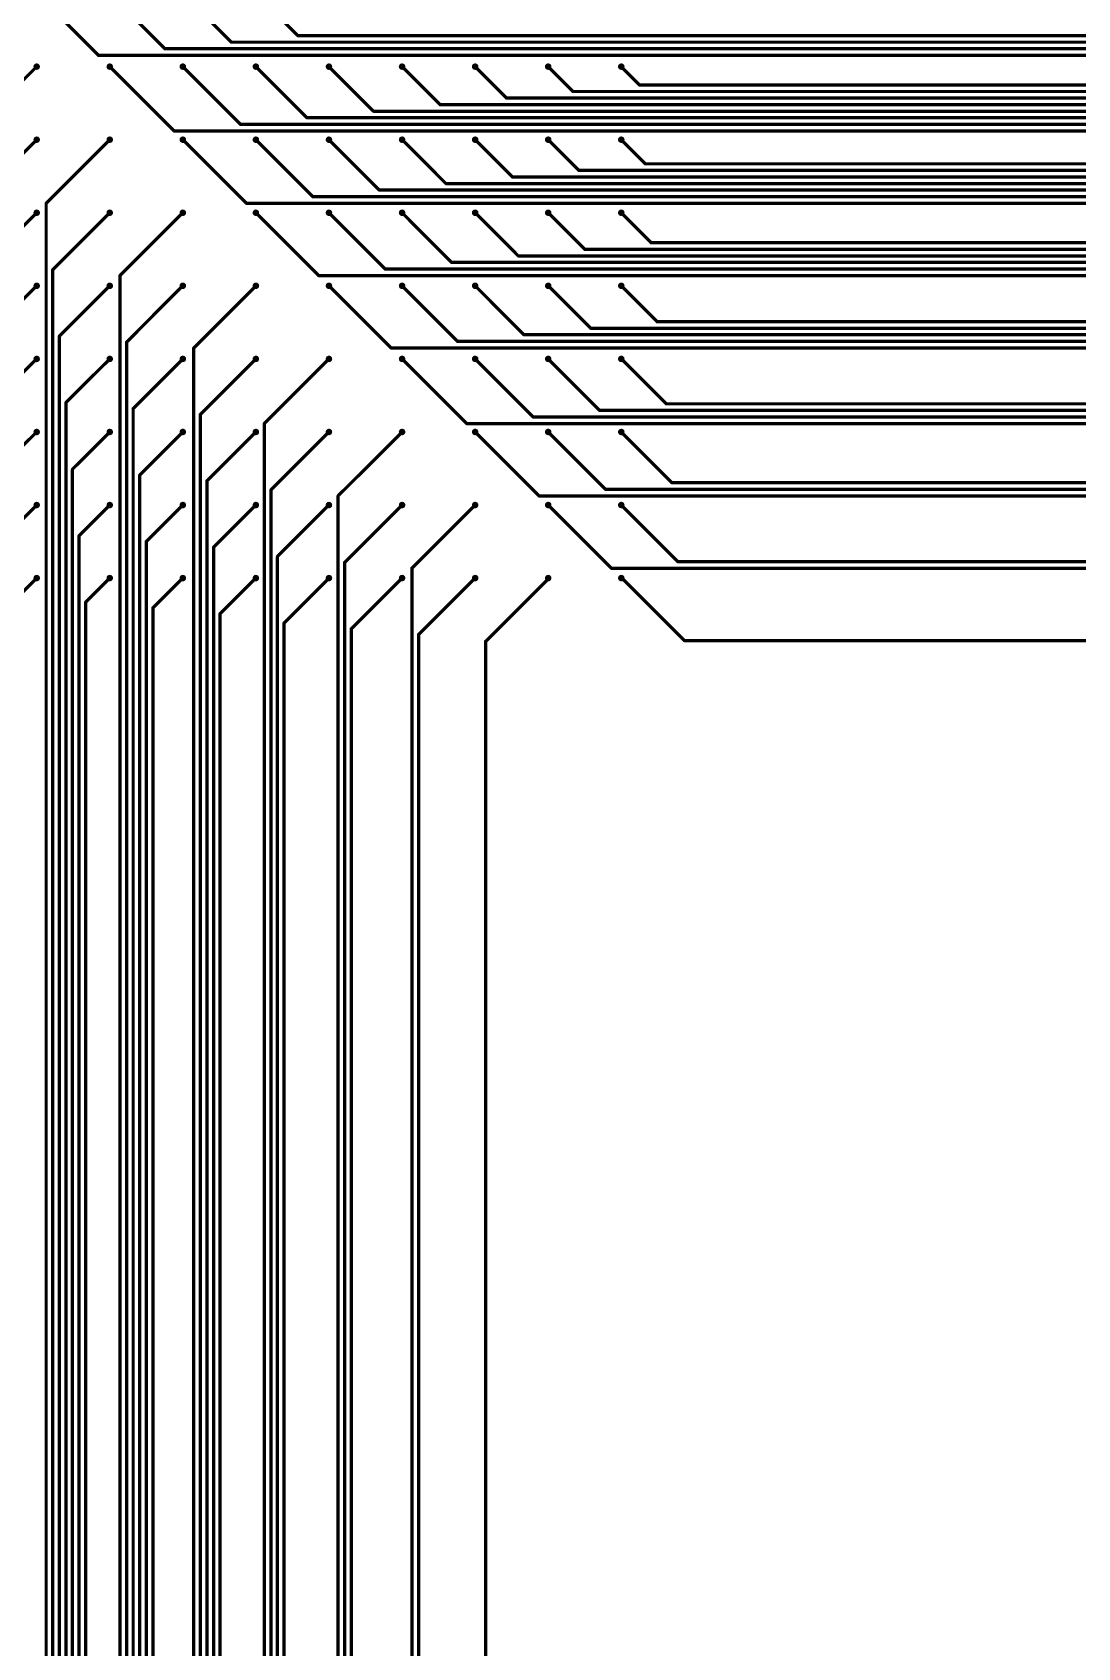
# Model space of a CAD drawing. Header units: inches. Extents: x 0 to 565, y 0 to 565.
# Drawn here: x 282.43 to 298.33, y 257.34 to 281.91 of the extents above; entities that cross this region are included whole.
import ezdxf

# ---------------------------------------------------------------- set-up
doc = ezdxf.new("R2010")
doc.units = ezdxf.units.IN

# ---------------------------------------------------------------- blocks, each defined once
blk = doc.blocks.new('S_______A_____324__1')
h = blk.add_hatch(color=1)
edge = h.paths.add_edge_path()
edge.add_arc((10, -11.111), 0.05, 0, 360)
h = blk.add_hatch(color=1)
edge = h.paths.add_edge_path()
edge.add_arc((11.111, -11.111), 0.05, 0, 360)
h = blk.add_hatch(color=1)
edge = h.paths.add_edge_path()
edge.add_arc((12.222, -11.111), 0.05, 0, 360)
h = blk.add_hatch(color=1)
edge = h.paths.add_edge_path()
edge.add_arc((13.333, -11.111), 0.05, 0, 360)
h = blk.add_hatch(color=1)
edge = h.paths.add_edge_path()
edge.add_arc((14.444, -11.111), 0.05, 0, 360)
h = blk.add_hatch(color=1)
edge = h.paths.add_edge_path()
edge.add_arc((15.556, -11.111), 0.05, 0, 360)
h = blk.add_hatch(color=1)
edge = h.paths.add_edge_path()
edge.add_arc((16.667, -11.111), 0.05, 0, 360)
h = blk.add_hatch(color=1)
edge = h.paths.add_edge_path()
edge.add_arc((17.778, -11.111), 0.05, 0, 360)
h = blk.add_hatch(color=1)
edge = h.paths.add_edge_path()
edge.add_arc((18.889, -11.111), 0.05, 0, 360)
h = blk.add_hatch(color=1)
edge = h.paths.add_edge_path()
edge.add_arc((10, -12.222), 0.05, 0, 360)
h = blk.add_hatch(color=1)
edge = h.paths.add_edge_path()
edge.add_arc((11.111, -12.222), 0.05, 0, 360)
h = blk.add_hatch(color=1)
edge = h.paths.add_edge_path()
edge.add_arc((12.222, -12.222), 0.05, 0, 360)
h = blk.add_hatch(color=1)
edge = h.paths.add_edge_path()
edge.add_arc((13.333, -12.222), 0.05, 0, 360)
h = blk.add_hatch(color=1)
edge = h.paths.add_edge_path()
edge.add_arc((14.444, -12.222), 0.05, 0, 360)
h = blk.add_hatch(color=1)
edge = h.paths.add_edge_path()
edge.add_arc((15.556, -12.222), 0.05, 0, 360)
h = blk.add_hatch(color=1)
edge = h.paths.add_edge_path()
edge.add_arc((16.667, -12.222), 0.05, 0, 360)
h = blk.add_hatch(color=1)
edge = h.paths.add_edge_path()
edge.add_arc((17.778, -12.222), 0.05, 0, 360)
h = blk.add_hatch(color=1)
edge = h.paths.add_edge_path()
edge.add_arc((18.889, -12.222), 0.05, 0, 360)
h = blk.add_hatch(color=1)
edge = h.paths.add_edge_path()
edge.add_arc((10, -13.333), 0.05, 0, 360)
h = blk.add_hatch(color=1)
edge = h.paths.add_edge_path()
edge.add_arc((11.111, -13.333), 0.05, 0, 360)
h = blk.add_hatch(color=1)
edge = h.paths.add_edge_path()
edge.add_arc((12.222, -13.333), 0.05, 0, 360)
h = blk.add_hatch(color=1)
edge = h.paths.add_edge_path()
edge.add_arc((13.333, -13.333), 0.05, 0, 360)
h = blk.add_hatch(color=1)
edge = h.paths.add_edge_path()
edge.add_arc((14.444, -13.333), 0.05, 0, 360)
h = blk.add_hatch(color=1)
edge = h.paths.add_edge_path()
edge.add_arc((15.556, -13.333), 0.05, 0, 360)
h = blk.add_hatch(color=1)
edge = h.paths.add_edge_path()
edge.add_arc((16.667, -13.333), 0.05, 0, 360)
h = blk.add_hatch(color=1)
edge = h.paths.add_edge_path()
edge.add_arc((17.778, -13.333), 0.05, 0, 360)
h = blk.add_hatch(color=1)
edge = h.paths.add_edge_path()
edge.add_arc((18.889, -13.333), 0.05, 0, 360)
h = blk.add_hatch(color=1)
edge = h.paths.add_edge_path()
edge.add_arc((10, -14.444), 0.05, 0, 360)
h = blk.add_hatch(color=1)
edge = h.paths.add_edge_path()
edge.add_arc((11.111, -14.444), 0.05, 0, 360)
h = blk.add_hatch(color=1)
edge = h.paths.add_edge_path()
edge.add_arc((12.222, -14.444), 0.05, 0, 360)
h = blk.add_hatch(color=1)
edge = h.paths.add_edge_path()
edge.add_arc((13.333, -14.444), 0.05, 0, 360)
h = blk.add_hatch(color=1)
edge = h.paths.add_edge_path()
edge.add_arc((14.444, -14.444), 0.05, 0, 360)
h = blk.add_hatch(color=1)
edge = h.paths.add_edge_path()
edge.add_arc((15.556, -14.444), 0.05, 0, 360)
h = blk.add_hatch(color=1)
edge = h.paths.add_edge_path()
edge.add_arc((16.667, -14.444), 0.05, 0, 360)
h = blk.add_hatch(color=1)
edge = h.paths.add_edge_path()
edge.add_arc((17.778, -14.444), 0.05, 0, 360)
h = blk.add_hatch(color=1)
edge = h.paths.add_edge_path()
edge.add_arc((18.889, -14.444), 0.05, 0, 360)
h = blk.add_hatch(color=1)
edge = h.paths.add_edge_path()
edge.add_arc((10, -15.556), 0.05, 0, 360)
h = blk.add_hatch(color=1)
edge = h.paths.add_edge_path()
edge.add_arc((11.111, -15.556), 0.05, 0, 360)
h = blk.add_hatch(color=1)
edge = h.paths.add_edge_path()
edge.add_arc((12.222, -15.556), 0.05, 0, 360)
h = blk.add_hatch(color=1)
edge = h.paths.add_edge_path()
edge.add_arc((13.333, -15.556), 0.05, 0, 360)
h = blk.add_hatch(color=1)
edge = h.paths.add_edge_path()
edge.add_arc((14.444, -15.556), 0.05, 0, 360)
h = blk.add_hatch(color=1)
edge = h.paths.add_edge_path()
edge.add_arc((15.556, -15.556), 0.05, 0, 360)
h = blk.add_hatch(color=1)
edge = h.paths.add_edge_path()
edge.add_arc((16.667, -15.556), 0.05, 0, 360)
h = blk.add_hatch(color=1)
edge = h.paths.add_edge_path()
edge.add_arc((17.778, -15.556), 0.05, 0, 360)
h = blk.add_hatch(color=1)
edge = h.paths.add_edge_path()
edge.add_arc((18.889, -15.556), 0.05, 0, 360)
h = blk.add_hatch(color=1)
edge = h.paths.add_edge_path()
edge.add_arc((10, -16.667), 0.05, 0, 360)
h = blk.add_hatch(color=1)
edge = h.paths.add_edge_path()
edge.add_arc((11.111, -16.667), 0.05, 0, 360)
h = blk.add_hatch(color=1)
edge = h.paths.add_edge_path()
edge.add_arc((12.222, -16.667), 0.05, 0, 360)
h = blk.add_hatch(color=1)
edge = h.paths.add_edge_path()
edge.add_arc((13.333, -16.667), 0.05, 0, 360)
h = blk.add_hatch(color=1)
edge = h.paths.add_edge_path()
edge.add_arc((14.444, -16.667), 0.05, 0, 360)
h = blk.add_hatch(color=1)
edge = h.paths.add_edge_path()
edge.add_arc((15.556, -16.667), 0.05, 0, 360)
h = blk.add_hatch(color=1)
edge = h.paths.add_edge_path()
edge.add_arc((16.667, -16.667), 0.05, 0, 360)
h = blk.add_hatch(color=1)
edge = h.paths.add_edge_path()
edge.add_arc((17.778, -16.667), 0.05, 0, 360)
h = blk.add_hatch(color=1)
edge = h.paths.add_edge_path()
edge.add_arc((18.889, -16.667), 0.05, 0, 360)
h = blk.add_hatch(color=1)
edge = h.paths.add_edge_path()
edge.add_arc((10, -17.778), 0.05, 0, 360)
h = blk.add_hatch(color=1)
edge = h.paths.add_edge_path()
edge.add_arc((11.111, -17.778), 0.05, 0, 360)
h = blk.add_hatch(color=1)
edge = h.paths.add_edge_path()
edge.add_arc((12.222, -17.778), 0.05, 0, 360)
h = blk.add_hatch(color=1)
edge = h.paths.add_edge_path()
edge.add_arc((13.333, -17.778), 0.05, 0, 360)
h = blk.add_hatch(color=1)
edge = h.paths.add_edge_path()
edge.add_arc((14.444, -17.778), 0.05, 0, 360)
h = blk.add_hatch(color=1)
edge = h.paths.add_edge_path()
edge.add_arc((15.556, -17.778), 0.05, 0, 360)
h = blk.add_hatch(color=1)
edge = h.paths.add_edge_path()
edge.add_arc((16.667, -17.778), 0.05, 0, 360)
h = blk.add_hatch(color=1)
edge = h.paths.add_edge_path()
edge.add_arc((17.778, -17.778), 0.05, 0, 360)
h = blk.add_hatch(color=1)
edge = h.paths.add_edge_path()
edge.add_arc((18.889, -17.778), 0.05, 0, 360)
h = blk.add_hatch(color=1)
edge = h.paths.add_edge_path()
edge.add_arc((10, -18.889), 0.05, 0, 360)
h = blk.add_hatch(color=1)
edge = h.paths.add_edge_path()
edge.add_arc((11.111, -18.889), 0.05, 0, 360)
h = blk.add_hatch(color=1)
edge = h.paths.add_edge_path()
edge.add_arc((12.222, -18.889), 0.05, 0, 360)
h = blk.add_hatch(color=1)
edge = h.paths.add_edge_path()
edge.add_arc((13.333, -18.889), 0.05, 0, 360)
h = blk.add_hatch(color=1)
edge = h.paths.add_edge_path()
edge.add_arc((14.444, -18.889), 0.05, 0, 360)
h = blk.add_hatch(color=1)
edge = h.paths.add_edge_path()
edge.add_arc((15.556, -18.889), 0.05, 0, 360)
h = blk.add_hatch(color=1)
edge = h.paths.add_edge_path()
edge.add_arc((16.667, -18.889), 0.05, 0, 360)
h = blk.add_hatch(color=1)
edge = h.paths.add_edge_path()
edge.add_arc((17.778, -18.889), 0.05, 0, 360)
h = blk.add_hatch(color=1)
edge = h.paths.add_edge_path()
edge.add_arc((18.889, -18.889), 0.05, 0, 360)

msp = doc.modelspace()

# ---------------------------------------------------------------- linework, layer by layer
at = {"const_width": 0.05}
for points in [[(282.5, 282.5), (283.439, 281.561)], [(283.611, 282.5), (284.45, 281.661)], [(284.722, 282.5), (285.461, 281.761)], [(285.833, 282.5), (286.472, 281.861)], [(285.461, 281.761), (310.15, 281.761)], [(286.472, 281.861), (310.2, 281.861)], [(283.439, 281.561), (310.05, 281.561)], [(284.45, 281.661), (310.1, 281.661)], [(281.522, 280.411), (282.5, 281.389)], [(283.611, 281.389), (284.589, 280.411)], [(284.722, 281.389), (285.6, 280.511)], [(285.833, 281.389), (286.611, 280.611)], [(286.944, 281.389), (287.622, 280.711)], [(288.056, 281.389), (288.633, 280.811)], [(289.167, 281.389), (289.644, 280.911)], [(290.278, 281.389), (290.656, 281.011)], [(291.389, 281.389), (291.667, 281.111)], [(291.667, 281.111), (310.35, 281.111)], [(288.633, 280.811), (310.2, 280.811)], [(289.644, 280.911), (310.25, 280.911)], [(290.656, 281.011), (310.3, 281.011)], [(286.611, 280.611), (310.1, 280.611)], [(287.622, 280.711), (310.15, 280.711)], [(284.589, 280.411), (310, 280.411)], [(285.6, 280.511), (310.05, 280.511)], [(281.622, 279.4), (282.5, 280.278)], [(282.644, 279.311), (283.611, 280.278)], [(284.722, 280.278), (285.689, 279.311)], [(285.833, 280.278), (286.7, 279.411)], [(286.944, 280.278), (287.711, 279.511)], [(288.056, 280.278), (288.722, 279.611)], [(289.167, 280.278), (289.733, 279.711)], [(290.278, 280.278), (290.744, 279.811)], [(291.389, 280.278), (291.756, 279.911)], [(290.744, 279.811), (310.25, 279.811)], [(291.756, 279.911), (310.3, 279.911)], [(288.722, 279.611), (310.15, 279.611)], [(289.733, 279.711), (310.2, 279.711)], [(282.644, 254.706), (282.644, 279.311)], [(285.689, 279.311), (310, 279.311)], [(286.7, 279.411), (310.05, 279.411)], [(287.711, 279.511), (310.1, 279.511)], [(281.722, 278.389), (282.5, 279.167)], [(282.744, 278.3), (283.611, 279.167)], [(283.767, 278.211), (284.722, 279.167)], [(285.833, 279.167), (286.789, 278.211)], [(286.944, 279.167), (287.8, 278.311)], [(288.056, 279.167), (288.811, 278.411)], [(289.167, 279.167), (289.822, 278.511)], [(290.278, 279.167), (290.833, 278.611)], [(291.389, 279.167), (291.844, 278.711)], [(290.833, 278.611), (310.2, 278.611)], [(291.844, 278.711), (310.25, 278.711)], [(288.811, 278.411), (310.1, 278.411)], [(289.822, 278.511), (310.15, 278.511)], [(282.744, 254.756), (282.744, 278.3)], [(283.767, 254.733), (283.767, 278.211)], [(286.789, 278.211), (310, 278.211)], [(287.8, 278.311), (310.05, 278.311)], [(281.822, 277.378), (282.5, 278.056)], [(282.844, 277.289), (283.611, 278.056)], [(283.867, 277.2), (284.722, 278.056)], [(284.889, 277.111), (285.833, 278.056)], [(286.944, 278.056), (287.889, 277.111)], [(288.056, 278.056), (288.9, 277.211)], [(289.167, 278.056), (289.911, 277.311)], [(290.278, 278.056), (290.922, 277.411)], [(291.389, 278.056), (291.933, 277.511)], [(290.922, 277.411), (310.15, 277.411)], [(291.933, 277.511), (310.2, 277.511)], [(282.844, 254.806), (282.844, 277.289)], [(283.867, 254.783), (283.867, 277.2)], [(284.889, 254.761), (284.889, 277.111)], [(287.889, 277.111), (310, 277.111)], [(288.9, 277.211), (310.05, 277.211)], [(289.911, 277.311), (310.1, 277.311)], [(281.922, 276.367), (282.5, 276.944)], [(282.944, 276.278), (283.611, 276.944)], [(283.967, 276.189), (284.722, 276.944)], [(284.989, 276.1), (285.833, 276.944)], [(285.961, 275.961), (286.944, 276.944)], [(288.056, 276.944), (289.039, 275.961)], [(289.167, 276.944), (290.05, 276.061)], [(290.278, 276.944), (291.061, 276.161)], [(291.389, 276.944), (292.072, 276.261)], [(282.944, 254.856), (282.944, 276.278)], [(283.967, 254.833), (283.967, 276.189)], [(291.061, 276.161), (310.1, 276.161)], [(292.072, 276.261), (310.15, 276.261)], [(284.989, 254.811), (284.989, 276.1)], [(285.961, 254.839), (285.961, 275.961)], [(289.039, 275.961), (310, 275.961)], [(290.05, 276.061), (310.05, 276.061)], [(282.022, 275.356), (282.5, 275.833)], [(283.044, 275.267), (283.611, 275.833)], [(284.067, 275.178), (284.722, 275.833)], [(285.089, 275.089), (285.833, 275.833)], [(286.061, 274.95), (286.944, 275.833)], [(287.083, 274.861), (288.056, 275.833)], [(289.167, 275.833), (290.139, 274.861)], [(290.278, 275.833), (291.15, 274.961)], [(291.389, 275.833), (292.161, 275.061)], [(283.044, 254.906), (283.044, 275.267)], [(284.067, 254.883), (284.067, 275.178)], [(285.089, 254.861), (285.089, 275.089)], [(286.061, 254.889), (286.061, 274.95)], [(291.15, 274.961), (310.05, 274.961)], [(292.161, 275.061), (310.1, 275.061)], [(282.122, 274.344), (282.5, 274.722)], [(283.144, 274.256), (283.611, 274.722)], [(284.167, 274.167), (284.722, 274.722)], [(285.189, 274.078), (285.833, 274.722)], [(286.161, 273.939), (286.944, 274.722)], [(287.083, 254.867), (287.083, 274.861)], [(287.183, 273.85), (288.056, 274.722)], [(288.206, 273.761), (289.167, 274.722)], [(290.139, 274.861), (310, 274.861)], [(290.278, 274.722), (291.239, 273.761)], [(291.389, 274.722), (292.25, 273.861)], [(283.144, 254.956), (283.144, 274.256)], [(284.167, 254.933), (284.167, 274.167)], [(285.189, 254.911), (285.189, 274.078)], [(286.161, 254.939), (286.161, 273.939)], [(287.183, 254.917), (287.183, 273.85)], [(288.206, 254.944), (288.206, 273.761)], [(291.239, 273.761), (310, 273.761)], [(292.25, 273.861), (310.05, 273.861)], [(282.222, 273.333), (282.5, 273.611)], [(283.244, 273.244), (283.611, 273.611)], [(284.267, 273.156), (284.722, 273.611)], [(285.289, 273.067), (285.833, 273.611)], [(286.261, 272.928), (286.944, 273.611)], [(287.283, 272.839), (288.056, 273.611)], [(288.306, 272.75), (289.167, 273.611)], [(289.328, 272.65), (290.278, 273.6)], [(291.4, 273.611), (292.35, 272.661)], [(283.244, 255), (283.244, 273.244)], [(284.267, 254.983), (284.267, 273.156)], [(285.289, 254.961), (285.289, 273.067)], [(286.261, 255), (286.261, 272.928)], [(287.283, 255), (287.283, 272.839)], [(288.306, 254.994), (288.306, 272.75)], [(289.328, 255), (289.328, 272.65)], [(292.35, 272.661), (310, 272.661)]]:
    msp.add_lwpolyline(points, dxfattribs=at)
at = {"const_width": 0.025}
for points in [[(285.449, 281.761, 1), (285.474, 281.761, 1)], [(285.449, 281.761, 1), (285.474, 281.761, 1)], [(286.46, 281.861, 1), (286.485, 281.861, 1)], [(286.46, 281.861, 1), (286.485, 281.861, 1)], [(283.426, 281.561, 1), (283.451, 281.561, 1)], [(283.426, 281.561, 1), (283.451, 281.561, 1)], [(284.437, 281.661, 1), (284.462, 281.661, 1)], [(284.437, 281.661, 1), (284.462, 281.661, 1)], [(282.487, 281.389, 1), (282.512, 281.389, 1)], [(283.599, 281.389, 1), (283.624, 281.389, 1)], [(284.71, 281.389, 1), (284.735, 281.389, 1)], [(285.821, 281.389, 1), (285.846, 281.389, 1)], [(286.932, 281.389, 1), (286.957, 281.389, 1)], [(288.043, 281.389, 1), (288.068, 281.389, 1)], [(289.154, 281.389, 1), (289.179, 281.389, 1)], [(290.265, 281.389, 1), (290.29, 281.389, 1)], [(291.376, 281.389, 1), (291.401, 281.389, 1)], [(291.654, 281.111, 1), (291.679, 281.111, 1)], [(291.654, 281.111, 1), (291.679, 281.111, 1)], [(288.621, 280.811, 1), (288.646, 280.811, 1)], [(288.621, 280.811, 1), (288.646, 280.811, 1)], [(289.632, 280.911, 1), (289.657, 280.911, 1)], [(289.632, 280.911, 1), (289.657, 280.911, 1)], [(290.643, 281.011, 1), (290.668, 281.011, 1)], [(290.643, 281.011, 1), (290.668, 281.011, 1)], [(286.599, 280.611, 1), (286.624, 280.611, 1)], [(286.599, 280.611, 1), (286.624, 280.611, 1)], [(287.61, 280.711, 1), (287.635, 280.711, 1)], [(287.61, 280.711, 1), (287.635, 280.711, 1)], [(284.576, 280.411, 1), (284.601, 280.411, 1)], [(284.576, 280.411, 1), (284.601, 280.411, 1)], [(285.587, 280.511, 1), (285.612, 280.511, 1)], [(285.587, 280.511, 1), (285.612, 280.511, 1)], [(282.487, 280.278, 1), (282.512, 280.278, 1)], [(283.599, 280.278, 1), (283.624, 280.278, 1)], [(284.71, 280.278, 1), (284.735, 280.278, 1)], [(285.821, 280.278, 1), (285.846, 280.278, 1)], [(286.932, 280.278, 1), (286.957, 280.278, 1)], [(288.043, 280.278, 1), (288.068, 280.278, 1)], [(289.154, 280.278, 1), (289.179, 280.278, 1)], [(290.265, 280.278, 1), (290.29, 280.278, 1)], [(291.376, 280.278, 1), (291.401, 280.278, 1)], [(290.732, 279.811, 1), (290.757, 279.811, 1)], [(290.732, 279.811, 1), (290.757, 279.811, 1)], [(291.743, 279.911, 1), (291.768, 279.911, 1)], [(291.743, 279.911, 1), (291.768, 279.911, 1)], [(288.71, 279.611, 1), (288.735, 279.611, 1)], [(288.71, 279.611, 1), (288.735, 279.611, 1)], [(289.721, 279.711, 1), (289.746, 279.711, 1)], [(289.721, 279.711, 1), (289.746, 279.711, 1)], [(282.632, 279.311, 1), (282.657, 279.311, 1)], [(282.632, 279.311, 1), (282.657, 279.311, 1)], [(285.676, 279.311, 1), (285.701, 279.311, 1)], [(285.676, 279.311, 1), (285.701, 279.311, 1)], [(286.687, 279.411, 1), (286.712, 279.411, 1)], [(286.687, 279.411, 1), (286.712, 279.411, 1)], [(287.699, 279.511, 1), (287.724, 279.511, 1)], [(287.699, 279.511, 1), (287.724, 279.511, 1)], [(282.487, 279.167, 1), (282.512, 279.167, 1)], [(283.599, 279.167, 1), (283.624, 279.167, 1)], [(284.71, 279.167, 1), (284.735, 279.167, 1)], [(285.821, 279.167, 1), (285.846, 279.167, 1)], [(286.932, 279.167, 1), (286.957, 279.167, 1)], [(288.043, 279.167, 1), (288.068, 279.167, 1)], [(289.154, 279.167, 1), (289.179, 279.167, 1)], [(290.265, 279.167, 1), (290.29, 279.167, 1)], [(291.376, 279.167, 1), (291.401, 279.167, 1)], [(290.821, 278.611, 1), (290.846, 278.611, 1)], [(290.821, 278.611, 1), (290.846, 278.611, 1)], [(291.832, 278.711, 1), (291.857, 278.711, 1)], [(291.832, 278.711, 1), (291.857, 278.711, 1)], [(288.799, 278.411, 1), (288.824, 278.411, 1)], [(288.799, 278.411, 1), (288.824, 278.411, 1)], [(289.81, 278.511, 1), (289.835, 278.511, 1)], [(289.81, 278.511, 1), (289.835, 278.511, 1)], [(282.732, 278.3, 1), (282.757, 278.3, 1)], [(282.732, 278.3, 1), (282.757, 278.3, 1)], [(283.754, 278.211, 1), (283.779, 278.211, 1)], [(283.754, 278.211, 1), (283.779, 278.211, 1)], [(286.776, 278.211, 1), (286.801, 278.211, 1)], [(286.776, 278.211, 1), (286.801, 278.211, 1)], [(287.787, 278.311, 1), (287.812, 278.311, 1)], [(287.787, 278.311, 1), (287.812, 278.311, 1)], [(282.487, 278.056, 1), (282.512, 278.056, 1)], [(283.599, 278.056, 1), (283.624, 278.056, 1)], [(284.71, 278.056, 1), (284.735, 278.056, 1)], [(285.821, 278.056, 1), (285.846, 278.056, 1)], [(286.932, 278.056, 1), (286.957, 278.056, 1)], [(288.043, 278.056, 1), (288.068, 278.056, 1)], [(289.154, 278.056, 1), (289.179, 278.056, 1)], [(290.265, 278.056, 1), (290.29, 278.056, 1)], [(291.376, 278.056, 1), (291.401, 278.056, 1)], [(290.91, 277.411, 1), (290.935, 277.411, 1)], [(290.91, 277.411, 1), (290.935, 277.411, 1)], [(291.921, 277.511, 1), (291.946, 277.511, 1)], [(291.921, 277.511, 1), (291.946, 277.511, 1)], [(282.832, 277.289, 1), (282.857, 277.289, 1)], [(282.832, 277.289, 1), (282.857, 277.289, 1)], [(283.854, 277.2, 1), (283.879, 277.2, 1)], [(283.854, 277.2, 1), (283.879, 277.2, 1)], [(284.876, 277.111, 1), (284.901, 277.111, 1)], [(284.876, 277.111, 1), (284.901, 277.111, 1)], [(287.876, 277.111, 1), (287.901, 277.111, 1)], [(287.876, 277.111, 1), (287.901, 277.111, 1)], [(288.887, 277.211, 1), (288.912, 277.211, 1)], [(288.887, 277.211, 1), (288.912, 277.211, 1)], [(289.899, 277.311, 1), (289.924, 277.311, 1)], [(289.899, 277.311, 1), (289.924, 277.311, 1)], [(282.487, 276.944, 1), (282.512, 276.944, 1)], [(283.599, 276.944, 1), (283.624, 276.944, 1)], [(284.71, 276.944, 1), (284.735, 276.944, 1)], [(285.821, 276.944, 1), (285.846, 276.944, 1)], [(286.932, 276.944, 1), (286.957, 276.944, 1)], [(288.043, 276.944, 1), (288.068, 276.944, 1)], [(289.154, 276.944, 1), (289.179, 276.944, 1)], [(290.265, 276.944, 1), (290.29, 276.944, 1)], [(291.376, 276.944, 1), (291.401, 276.944, 1)], [(282.932, 276.278, 1), (282.957, 276.278, 1)], [(282.932, 276.278, 1), (282.957, 276.278, 1)], [(283.954, 276.189, 1), (283.979, 276.189, 1)], [(283.954, 276.189, 1), (283.979, 276.189, 1)], [(291.049, 276.161, 1), (291.074, 276.161, 1)], [(291.049, 276.161, 1), (291.074, 276.161, 1)], [(292.06, 276.261, 1), (292.085, 276.261, 1)], [(292.06, 276.261, 1), (292.085, 276.261, 1)], [(284.976, 276.1, 1), (285.001, 276.1, 1)], [(284.976, 276.1, 1), (285.001, 276.1, 1)], [(285.949, 275.961, 1), (285.974, 275.961, 1)], [(285.949, 275.961, 1), (285.974, 275.961, 1)], [(289.026, 275.961, 1), (289.051, 275.961, 1)], [(289.026, 275.961, 1), (289.051, 275.961, 1)], [(290.037, 276.061, 1), (290.062, 276.061, 1)], [(290.037, 276.061, 1), (290.062, 276.061, 1)], [(282.487, 275.833, 1), (282.512, 275.833, 1)], [(283.599, 275.833, 1), (283.624, 275.833, 1)], [(284.71, 275.833, 1), (284.735, 275.833, 1)], [(285.821, 275.833, 1), (285.846, 275.833, 1)], [(286.932, 275.833, 1), (286.957, 275.833, 1)], [(288.043, 275.833, 1), (288.068, 275.833, 1)], [(289.154, 275.833, 1), (289.179, 275.833, 1)], [(290.265, 275.833, 1), (290.29, 275.833, 1)], [(291.376, 275.833, 1), (291.401, 275.833, 1)], [(283.032, 275.267, 1), (283.057, 275.267, 1)], [(283.032, 275.267, 1), (283.057, 275.267, 1)], [(284.054, 275.178, 1), (284.079, 275.178, 1)], [(284.054, 275.178, 1), (284.079, 275.178, 1)], [(285.076, 275.089, 1), (285.101, 275.089, 1)], [(285.076, 275.089, 1), (285.101, 275.089, 1)], [(286.049, 274.95, 1), (286.074, 274.95, 1)], [(286.049, 274.95, 1), (286.074, 274.95, 1)], [(291.137, 274.961, 1), (291.162, 274.961, 1)], [(291.137, 274.961, 1), (291.162, 274.961, 1)], [(292.149, 275.061, 1), (292.174, 275.061, 1)], [(292.149, 275.061, 1), (292.174, 275.061, 1)], [(282.487, 274.722, 1), (282.512, 274.722, 1)], [(283.599, 274.722, 1), (283.624, 274.722, 1)], [(284.71, 274.722, 1), (284.735, 274.722, 1)], [(285.821, 274.722, 1), (285.846, 274.722, 1)], [(286.932, 274.722, 1), (286.957, 274.722, 1)], [(287.071, 274.861, 1), (287.096, 274.861, 1)], [(287.071, 274.861, 1), (287.096, 274.861, 1)], [(288.043, 274.722, 1), (288.068, 274.722, 1)], [(289.154, 274.722, 1), (289.179, 274.722, 1)], [(290.126, 274.861, 1), (290.151, 274.861, 1)], [(290.126, 274.861, 1), (290.151, 274.861, 1)], [(290.265, 274.722, 1), (290.29, 274.722, 1)], [(291.376, 274.722, 1), (291.401, 274.722, 1)], [(283.132, 274.256, 1), (283.157, 274.256, 1)], [(283.132, 274.256, 1), (283.157, 274.256, 1)], [(284.154, 274.167, 1), (284.179, 274.167, 1)], [(284.154, 274.167, 1), (284.179, 274.167, 1)], [(285.176, 274.078, 1), (285.201, 274.078, 1)], [(285.176, 274.078, 1), (285.201, 274.078, 1)], [(286.149, 273.939, 1), (286.174, 273.939, 1)], [(286.149, 273.939, 1), (286.174, 273.939, 1)], [(287.171, 273.85, 1), (287.196, 273.85, 1)], [(287.171, 273.85, 1), (287.196, 273.85, 1)], [(288.193, 273.761, 1), (288.218, 273.761, 1)], [(288.193, 273.761, 1), (288.218, 273.761, 1)], [(291.226, 273.761, 1), (291.251, 273.761, 1)], [(291.226, 273.761, 1), (291.251, 273.761, 1)], [(292.237, 273.861, 1), (292.262, 273.861, 1)], [(292.237, 273.861, 1), (292.262, 273.861, 1)], [(282.487, 273.611, 1), (282.512, 273.611, 1)], [(283.599, 273.611, 1), (283.624, 273.611, 1)], [(284.71, 273.611, 1), (284.735, 273.611, 1)], [(285.821, 273.611, 1), (285.846, 273.611, 1)], [(286.932, 273.611, 1), (286.957, 273.611, 1)], [(288.043, 273.611, 1), (288.068, 273.611, 1)], [(289.154, 273.611, 1), (289.179, 273.611, 1)], [(290.265, 273.6, 1), (290.29, 273.6, 1)], [(291.387, 273.611, 1), (291.412, 273.611, 1)], [(283.232, 273.244, 1), (283.257, 273.244, 1)], [(283.232, 273.244, 1), (283.257, 273.244, 1)], [(284.254, 273.156, 1), (284.279, 273.156, 1)], [(284.254, 273.156, 1), (284.279, 273.156, 1)], [(285.276, 273.067, 1), (285.301, 273.067, 1)], [(285.276, 273.067, 1), (285.301, 273.067, 1)], [(286.249, 272.928, 1), (286.274, 272.928, 1)], [(286.249, 272.928, 1), (286.274, 272.928, 1)], [(287.271, 272.839, 1), (287.296, 272.839, 1)], [(287.271, 272.839, 1), (287.296, 272.839, 1)], [(288.293, 272.75, 1), (288.318, 272.75, 1)], [(288.293, 272.75, 1), (288.318, 272.75, 1)], [(289.315, 272.65, 1), (289.34, 272.65, 1)], [(289.315, 272.65, 1), (289.34, 272.65, 1)], [(292.338, 272.661, 1), (292.362, 272.661, 1)], [(292.338, 272.661, 1), (292.362, 272.661, 1)]]:
    msp.add_lwpolyline(points, format="xyb", close=True, dxfattribs=at)

# ---------------------------------------------------------------- block references
msp.add_blockref('S_______A_____324__1', (272.5, 292.5))

doc.saveas('drawing.dxf')
